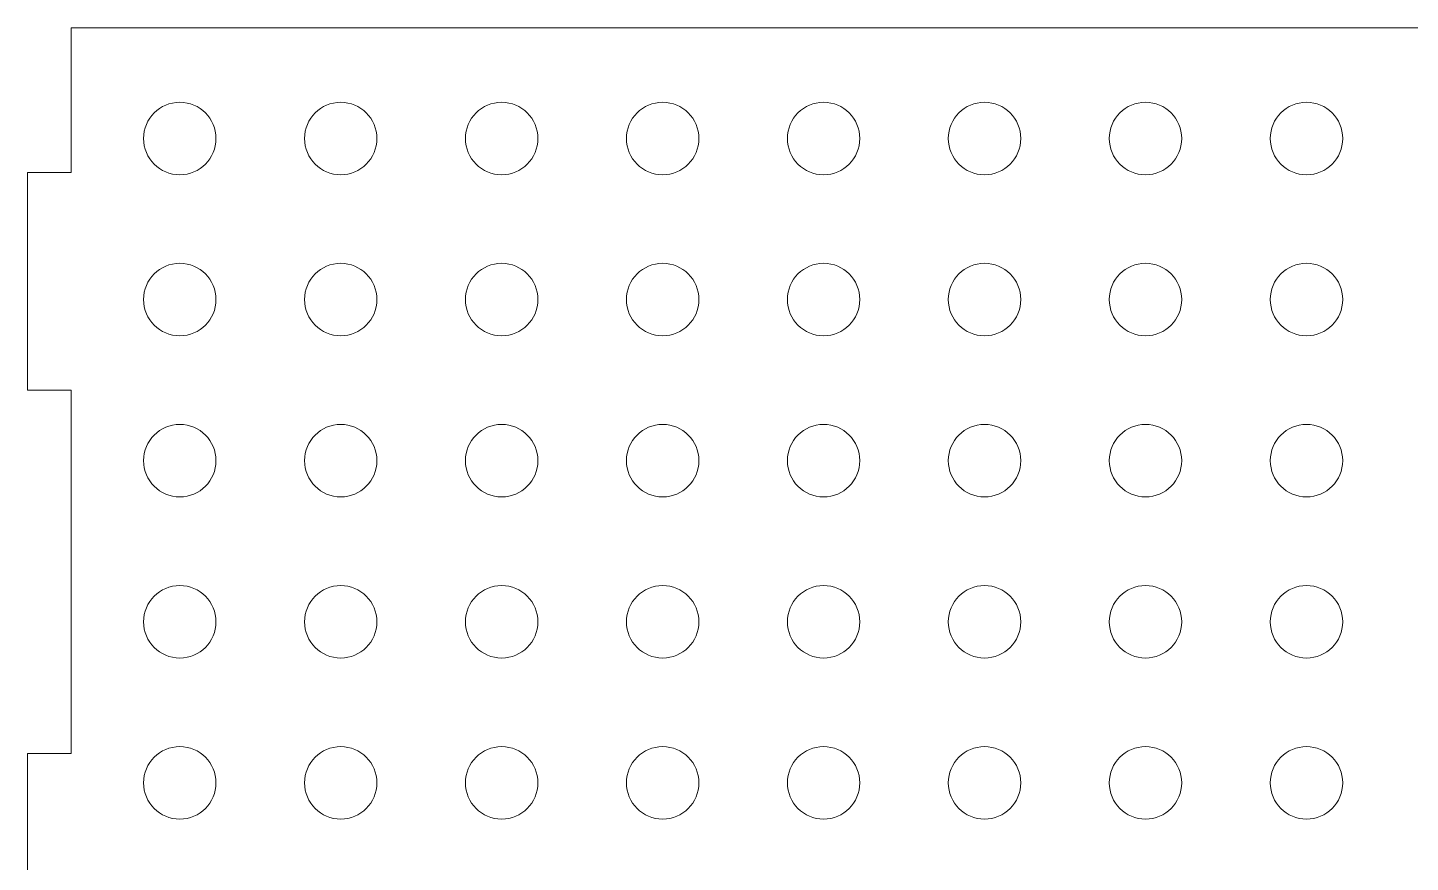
# Model space of a CAD drawing. Header units: millimetres. Extents: x 1 to 787, y -382 to -1.
# Drawn here: x 405 to 595.9, y -117.1 to -2 of the extents above; entities that cross this region are included whole.
import ezdxf

# ---------------------------------------------------------------- set-up
doc = ezdxf.new("R2010")
doc.units = ezdxf.units.MM
doc.header["$MEASUREMENT"] = 0
doc.layers.add('Layer 1', color=7, linetype='Continuous')

# ---------------------------------------------------------------- blocks, each defined once
blk = doc.blocks.new('block 256')
at = {"layer": 'Layer 1', "color": 7, "lineweight": 15, "true_color": 0xffffff}
blk.add_open_spline([(443.22, -61.73), (443.22, -58.97), (445.46, -56.73), (448.22, -56.73), (450.98, -56.73), (453.22, -58.97), (453.22, -61.73), (453.22, -64.5), (450.98, -66.73), (448.22, -66.73), (445.46, -66.73), (443.22, -64.5), (443.22, -61.73), (443.22, -61.73), (443.22, -61.73), (443.22, -61.73)], degree=3, knots=[0, 0, 0, 0, 1, 1, 1, 2, 2, 2, 3, 3, 3, 4, 4, 4, 5, 5, 5, 5], dxfattribs=at)
blk = doc.blocks.new('block 257')
at = {"layer": 'Layer 1', "color": 7, "lineweight": 15, "true_color": 0xffffff}
blk.add_open_spline([(443.22, -83.96), (443.22, -81.2), (445.46, -78.96), (448.22, -78.96), (450.98, -78.96), (453.22, -81.2), (453.22, -83.96), (453.22, -86.72), (450.98, -88.96), (448.22, -88.96), (445.46, -88.96), (443.22, -86.72), (443.22, -83.96), (443.22, -83.96), (443.22, -83.96), (443.22, -83.96)], degree=3, knots=[0, 0, 0, 0, 1, 1, 1, 2, 2, 2, 3, 3, 3, 4, 4, 4, 5, 5, 5, 5], dxfattribs=at)
blk = doc.blocks.new('block 258')
at = {"layer": 'Layer 1', "color": 7, "lineweight": 15, "true_color": 0xffffff}
blk.add_open_spline([(443.22, -106.18), (443.22, -103.42), (445.46, -101.18), (448.22, -101.18), (450.98, -101.18), (453.22, -103.42), (453.22, -106.18), (453.22, -108.94), (450.98, -111.18), (448.22, -111.18), (445.46, -111.18), (443.22, -108.94), (443.22, -106.18), (443.22, -106.18), (443.22, -106.18), (443.22, -106.18)], degree=3, knots=[0, 0, 0, 0, 1, 1, 1, 2, 2, 2, 3, 3, 3, 4, 4, 4, 5, 5, 5, 5], dxfattribs=at)
blk = doc.blocks.new('block 264')
at = {"layer": 'Layer 1', "color": 7, "lineweight": 15, "true_color": 0xffffff}
blk.add_open_spline([(443.22, -17.29), (443.22, -14.53), (445.46, -12.29), (448.22, -12.29), (450.98, -12.29), (453.22, -14.53), (453.22, -17.29), (453.22, -20.05), (450.98, -22.29), (448.22, -22.29), (445.46, -22.29), (443.22, -20.05), (443.22, -17.29), (443.22, -17.29), (443.22, -17.29), (443.22, -17.29)], degree=3, knots=[0, 0, 0, 0, 1, 1, 1, 2, 2, 2, 3, 3, 3, 4, 4, 4, 5, 5, 5, 5], dxfattribs=at)
blk = doc.blocks.new('block 265')
at = {"layer": 'Layer 1', "color": 7, "lineweight": 15, "true_color": 0xffffff}
blk.add_open_spline([(443.22, -39.51), (443.22, -36.75), (445.46, -34.51), (448.22, -34.51), (450.98, -34.51), (453.22, -36.75), (453.22, -39.51), (453.22, -42.27), (450.98, -44.51), (448.22, -44.51), (445.46, -44.51), (443.22, -42.27), (443.22, -39.51), (443.22, -39.51), (443.22, -39.51), (443.22, -39.51)], degree=3, knots=[0, 0, 0, 0, 1, 1, 1, 2, 2, 2, 3, 3, 3, 4, 4, 4, 5, 5, 5, 5], dxfattribs=at)
blk = doc.blocks.new('block 266')
at = {"layer": 'Layer 1', "color": 7, "lineweight": 15, "true_color": 0xffffff}
blk.add_open_spline([(421, -39.51), (421, -36.75), (423.24, -34.51), (426, -34.51), (428.76, -34.51), (431, -36.75), (431, -39.51), (431, -42.27), (428.76, -44.51), (426, -44.51), (423.24, -44.51), (421, -42.27), (421, -39.51), (421, -39.51), (421, -39.51), (421, -39.51)], degree=3, knots=[0, 0, 0, 0, 1, 1, 1, 2, 2, 2, 3, 3, 3, 4, 4, 4, 5, 5, 5, 5], dxfattribs=at)
blk = doc.blocks.new('block 267')
at = {"layer": 'Layer 1', "color": 7, "lineweight": 15, "true_color": 0xffffff}
blk.add_open_spline([(421, -17.29), (421, -14.53), (423.24, -12.29), (426, -12.29), (428.76, -12.29), (431, -14.53), (431, -17.29), (431, -20.05), (428.76, -22.29), (426, -22.29), (423.24, -22.29), (421, -20.05), (421, -17.29), (421, -17.29), (421, -17.29), (421, -17.29)], degree=3, knots=[0, 0, 0, 0, 1, 1, 1, 2, 2, 2, 3, 3, 3, 4, 4, 4, 5, 5, 5, 5], dxfattribs=at)
blk = doc.blocks.new('block 268')
at = {"layer": 'Layer 1', "color": 7, "lineweight": 15, "true_color": 0xffffff}
blk.add_lwpolyline([(411, -2), (411, -22)], dxfattribs=at)
blk = doc.blocks.new('block 269')
at = {"layer": 'Layer 1', "color": 7, "lineweight": 15, "true_color": 0xffffff}
blk.add_lwpolyline([(411, -22), (405, -22)], dxfattribs=at)
blk = doc.blocks.new('block 270')
at = {"layer": 'Layer 1', "color": 7, "lineweight": 15, "true_color": 0xffffff}
blk.add_lwpolyline([(405, -22), (405, -52)], dxfattribs=at)
blk = doc.blocks.new('block 271')
at = {"layer": 'Layer 1', "color": 7, "lineweight": 15, "true_color": 0xffffff}
blk.add_lwpolyline([(405, -52), (411, -52)], dxfattribs=at)
blk = doc.blocks.new('block 272')
at = {"layer": 'Layer 1', "color": 7, "lineweight": 15, "true_color": 0xffffff}
blk.add_lwpolyline([(411, -52), (411, -102.14)], dxfattribs=at)
blk = doc.blocks.new('block 273')
at = {"layer": 'Layer 1', "color": 7, "lineweight": 15, "true_color": 0xffffff}
blk.add_lwpolyline([(411, -102.14), (405, -102.14)], dxfattribs=at)
blk = doc.blocks.new('block 274')
at = {"layer": 'Layer 1', "color": 7, "lineweight": 15, "true_color": 0xffffff}
blk.add_lwpolyline([(405, -102.14), (405, -132.14)], dxfattribs=at)
blk = doc.blocks.new('block 295')
at = {"layer": 'Layer 1', "color": 7, "lineweight": 15, "true_color": 0xffffff}
blk.add_lwpolyline([(641, -2), (411, -2)], dxfattribs=at)
blk = doc.blocks.new('block 296')
at = {"layer": 'Layer 1', "color": 7, "lineweight": 15, "true_color": 0xffffff}
blk.add_open_spline([(421, -61.73), (421, -58.97), (423.24, -56.73), (426, -56.73), (428.76, -56.73), (431, -58.97), (431, -61.73), (431, -64.5), (428.76, -66.73), (426, -66.73), (423.24, -66.73), (421, -64.5), (421, -61.73), (421, -61.73), (421, -61.73), (421, -61.73)], degree=3, knots=[0, 0, 0, 0, 1, 1, 1, 2, 2, 2, 3, 3, 3, 4, 4, 4, 5, 5, 5, 5], dxfattribs=at)
blk = doc.blocks.new('block 297')
at = {"layer": 'Layer 1', "color": 7, "lineweight": 15, "true_color": 0xffffff}
blk.add_open_spline([(421, -83.96), (421, -81.2), (423.24, -78.96), (426, -78.96), (428.76, -78.96), (431, -81.2), (431, -83.96), (431, -86.72), (428.76, -88.96), (426, -88.96), (423.24, -88.96), (421, -86.72), (421, -83.96), (421, -83.96), (421, -83.96), (421, -83.96)], degree=3, knots=[0, 0, 0, 0, 1, 1, 1, 2, 2, 2, 3, 3, 3, 4, 4, 4, 5, 5, 5, 5], dxfattribs=at)
blk = doc.blocks.new('block 298')
at = {"layer": 'Layer 1', "color": 7, "lineweight": 15, "true_color": 0xffffff}
blk.add_open_spline([(421, -106.18), (421, -103.42), (423.24, -101.18), (426, -101.18), (428.76, -101.18), (431, -103.42), (431, -106.18), (431, -108.94), (428.76, -111.18), (426, -111.18), (423.24, -111.18), (421, -108.94), (421, -106.18), (421, -106.18), (421, -106.18), (421, -106.18)], degree=3, knots=[0, 0, 0, 0, 1, 1, 1, 2, 2, 2, 3, 3, 3, 4, 4, 4, 5, 5, 5, 5], dxfattribs=at)
blk = doc.blocks.new('block 304')
at = {"layer": 'Layer 1', "color": 7, "lineweight": 15, "true_color": 0xffffff}
blk.add_open_spline([(465.44, -39.51), (465.44, -36.75), (467.68, -34.51), (470.44, -34.51), (473.21, -34.51), (475.44, -36.75), (475.44, -39.51), (475.44, -42.27), (473.21, -44.51), (470.44, -44.51), (467.68, -44.51), (465.44, -42.27), (465.44, -39.51), (465.44, -39.51), (465.44, -39.51), (465.44, -39.51)], degree=3, knots=[0, 0, 0, 0, 1, 1, 1, 2, 2, 2, 3, 3, 3, 4, 4, 4, 5, 5, 5, 5], dxfattribs=at)
blk = doc.blocks.new('block 305')
at = {"layer": 'Layer 1', "color": 7, "lineweight": 15, "true_color": 0xffffff}
blk.add_open_spline([(487.67, -39.51), (487.67, -36.75), (489.91, -34.51), (492.67, -34.51), (495.43, -34.51), (497.67, -36.75), (497.67, -39.51), (497.67, -42.27), (495.43, -44.51), (492.67, -44.51), (489.91, -44.51), (487.67, -42.27), (487.67, -39.51), (487.67, -39.51), (487.67, -39.51), (487.67, -39.51)], degree=3, knots=[0, 0, 0, 0, 1, 1, 1, 2, 2, 2, 3, 3, 3, 4, 4, 4, 5, 5, 5, 5], dxfattribs=at)
blk = doc.blocks.new('block 306')
at = {"layer": 'Layer 1', "color": 7, "lineweight": 15, "true_color": 0xffffff}
blk.add_open_spline([(509.89, -39.51), (509.89, -36.75), (512.13, -34.51), (514.89, -34.51), (517.65, -34.51), (519.89, -36.75), (519.89, -39.51), (519.89, -42.27), (517.65, -44.51), (514.89, -44.51), (512.13, -44.51), (509.89, -42.27), (509.89, -39.51), (509.89, -39.51), (509.89, -39.51), (509.89, -39.51)], degree=3, knots=[0, 0, 0, 0, 1, 1, 1, 2, 2, 2, 3, 3, 3, 4, 4, 4, 5, 5, 5, 5], dxfattribs=at)
blk = doc.blocks.new('block 307')
at = {"layer": 'Layer 1', "color": 7, "lineweight": 15, "true_color": 0xffffff}
blk.add_open_spline([(532.11, -39.51), (532.11, -36.75), (534.35, -34.51), (537.11, -34.51), (539.87, -34.51), (542.11, -36.75), (542.11, -39.51), (542.11, -42.27), (539.87, -44.51), (537.11, -44.51), (534.35, -44.51), (532.11, -42.27), (532.11, -39.51), (532.11, -39.51), (532.11, -39.51), (532.11, -39.51)], degree=3, knots=[0, 0, 0, 0, 1, 1, 1, 2, 2, 2, 3, 3, 3, 4, 4, 4, 5, 5, 5, 5], dxfattribs=at)
blk = doc.blocks.new('block 308')
at = {"layer": 'Layer 1', "color": 7, "lineweight": 15, "true_color": 0xffffff}
blk.add_open_spline([(554.33, -39.51), (554.33, -36.75), (556.57, -34.51), (559.33, -34.51), (562.09, -34.51), (564.33, -36.75), (564.33, -39.51), (564.33, -42.27), (562.09, -44.51), (559.33, -44.51), (556.57, -44.51), (554.33, -42.27), (554.33, -39.51), (554.33, -39.51), (554.33, -39.51), (554.33, -39.51)], degree=3, knots=[0, 0, 0, 0, 1, 1, 1, 2, 2, 2, 3, 3, 3, 4, 4, 4, 5, 5, 5, 5], dxfattribs=at)
blk = doc.blocks.new('block 309')
at = {"layer": 'Layer 1', "color": 7, "lineweight": 15, "true_color": 0xffffff}
blk.add_open_spline([(576.56, -39.51), (576.56, -36.75), (578.79, -34.51), (581.56, -34.51), (584.32, -34.51), (586.56, -36.75), (586.56, -39.51), (586.56, -42.27), (584.32, -44.51), (581.56, -44.51), (578.79, -44.51), (576.56, -42.27), (576.56, -39.51), (576.56, -39.51), (576.56, -39.51), (576.56, -39.51)], degree=3, knots=[0, 0, 0, 0, 1, 1, 1, 2, 2, 2, 3, 3, 3, 4, 4, 4, 5, 5, 5, 5], dxfattribs=at)
blk = doc.blocks.new('block 312')
at = {"layer": 'Layer 1', "color": 7, "lineweight": 15, "true_color": 0xffffff}
blk.add_open_spline([(465.44, -17.29), (465.44, -14.53), (467.68, -12.29), (470.44, -12.29), (473.21, -12.29), (475.44, -14.53), (475.44, -17.29), (475.44, -20.05), (473.21, -22.29), (470.44, -22.29), (467.68, -22.29), (465.44, -20.05), (465.44, -17.29), (465.44, -17.29), (465.44, -17.29), (465.44, -17.29)], degree=3, knots=[0, 0, 0, 0, 1, 1, 1, 2, 2, 2, 3, 3, 3, 4, 4, 4, 5, 5, 5, 5], dxfattribs=at)
blk = doc.blocks.new('block 313')
at = {"layer": 'Layer 1', "color": 7, "lineweight": 15, "true_color": 0xffffff}
blk.add_open_spline([(487.67, -17.29), (487.67, -14.53), (489.91, -12.29), (492.67, -12.29), (495.43, -12.29), (497.67, -14.53), (497.67, -17.29), (497.67, -20.05), (495.43, -22.29), (492.67, -22.29), (489.91, -22.29), (487.67, -20.05), (487.67, -17.29), (487.67, -17.29), (487.67, -17.29), (487.67, -17.29)], degree=3, knots=[0, 0, 0, 0, 1, 1, 1, 2, 2, 2, 3, 3, 3, 4, 4, 4, 5, 5, 5, 5], dxfattribs=at)
blk = doc.blocks.new('block 314')
at = {"layer": 'Layer 1', "color": 7, "lineweight": 15, "true_color": 0xffffff}
blk.add_open_spline([(509.89, -17.29), (509.89, -14.53), (512.13, -12.29), (514.89, -12.29), (517.65, -12.29), (519.89, -14.53), (519.89, -17.29), (519.89, -20.05), (517.65, -22.29), (514.89, -22.29), (512.13, -22.29), (509.89, -20.05), (509.89, -17.29), (509.89, -17.29), (509.89, -17.29), (509.89, -17.29)], degree=3, knots=[0, 0, 0, 0, 1, 1, 1, 2, 2, 2, 3, 3, 3, 4, 4, 4, 5, 5, 5, 5], dxfattribs=at)
blk = doc.blocks.new('block 315')
at = {"layer": 'Layer 1', "color": 7, "lineweight": 15, "true_color": 0xffffff}
blk.add_open_spline([(532.11, -17.29), (532.11, -14.53), (534.35, -12.29), (537.11, -12.29), (539.87, -12.29), (542.11, -14.53), (542.11, -17.29), (542.11, -20.05), (539.87, -22.29), (537.11, -22.29), (534.35, -22.29), (532.11, -20.05), (532.11, -17.29), (532.11, -17.29), (532.11, -17.29), (532.11, -17.29)], degree=3, knots=[0, 0, 0, 0, 1, 1, 1, 2, 2, 2, 3, 3, 3, 4, 4, 4, 5, 5, 5, 5], dxfattribs=at)
blk = doc.blocks.new('block 316')
at = {"layer": 'Layer 1', "color": 7, "lineweight": 15, "true_color": 0xffffff}
blk.add_open_spline([(554.33, -17.29), (554.33, -14.53), (556.57, -12.29), (559.33, -12.29), (562.09, -12.29), (564.33, -14.53), (564.33, -17.29), (564.33, -20.05), (562.09, -22.29), (559.33, -22.29), (556.57, -22.29), (554.33, -20.05), (554.33, -17.29), (554.33, -17.29), (554.33, -17.29), (554.33, -17.29)], degree=3, knots=[0, 0, 0, 0, 1, 1, 1, 2, 2, 2, 3, 3, 3, 4, 4, 4, 5, 5, 5, 5], dxfattribs=at)
blk = doc.blocks.new('block 317')
at = {"layer": 'Layer 1', "color": 7, "lineweight": 15, "true_color": 0xffffff}
blk.add_open_spline([(576.56, -17.29), (576.56, -14.53), (578.79, -12.29), (581.56, -12.29), (584.32, -12.29), (586.56, -14.53), (586.56, -17.29), (586.56, -20.05), (584.32, -22.29), (581.56, -22.29), (578.79, -22.29), (576.56, -20.05), (576.56, -17.29), (576.56, -17.29), (576.56, -17.29), (576.56, -17.29)], degree=3, knots=[0, 0, 0, 0, 1, 1, 1, 2, 2, 2, 3, 3, 3, 4, 4, 4, 5, 5, 5, 5], dxfattribs=at)
blk = doc.blocks.new('block 360')
at = {"layer": 'Layer 1', "color": 7, "lineweight": 15, "true_color": 0xffffff}
blk.add_open_spline([(465.44, -106.18), (465.44, -103.42), (467.68, -101.18), (470.44, -101.18), (473.21, -101.18), (475.44, -103.42), (475.44, -106.18), (475.44, -108.94), (473.21, -111.18), (470.44, -111.18), (467.68, -111.18), (465.44, -108.94), (465.44, -106.18), (465.44, -106.18), (465.44, -106.18), (465.44, -106.18)], degree=3, knots=[0, 0, 0, 0, 1, 1, 1, 2, 2, 2, 3, 3, 3, 4, 4, 4, 5, 5, 5, 5], dxfattribs=at)
blk = doc.blocks.new('block 361')
at = {"layer": 'Layer 1', "color": 7, "lineweight": 15, "true_color": 0xffffff}
blk.add_open_spline([(487.67, -106.18), (487.67, -103.42), (489.91, -101.18), (492.67, -101.18), (495.43, -101.18), (497.67, -103.42), (497.67, -106.18), (497.67, -108.94), (495.43, -111.18), (492.67, -111.18), (489.91, -111.18), (487.67, -108.94), (487.67, -106.18), (487.67, -106.18), (487.67, -106.18), (487.67, -106.18)], degree=3, knots=[0, 0, 0, 0, 1, 1, 1, 2, 2, 2, 3, 3, 3, 4, 4, 4, 5, 5, 5, 5], dxfattribs=at)
blk = doc.blocks.new('block 362')
at = {"layer": 'Layer 1', "color": 7, "lineweight": 15, "true_color": 0xffffff}
blk.add_open_spline([(509.89, -106.18), (509.89, -103.42), (512.13, -101.18), (514.89, -101.18), (517.65, -101.18), (519.89, -103.42), (519.89, -106.18), (519.89, -108.94), (517.65, -111.18), (514.89, -111.18), (512.13, -111.18), (509.89, -108.94), (509.89, -106.18), (509.89, -106.18), (509.89, -106.18), (509.89, -106.18)], degree=3, knots=[0, 0, 0, 0, 1, 1, 1, 2, 2, 2, 3, 3, 3, 4, 4, 4, 5, 5, 5, 5], dxfattribs=at)
blk = doc.blocks.new('block 363')
at = {"layer": 'Layer 1', "color": 7, "lineweight": 15, "true_color": 0xffffff}
blk.add_open_spline([(532.11, -106.18), (532.11, -103.42), (534.35, -101.18), (537.11, -101.18), (539.87, -101.18), (542.11, -103.42), (542.11, -106.18), (542.11, -108.94), (539.87, -111.18), (537.11, -111.18), (534.35, -111.18), (532.11, -108.94), (532.11, -106.18), (532.11, -106.18), (532.11, -106.18), (532.11, -106.18)], degree=3, knots=[0, 0, 0, 0, 1, 1, 1, 2, 2, 2, 3, 3, 3, 4, 4, 4, 5, 5, 5, 5], dxfattribs=at)
blk = doc.blocks.new('block 364')
at = {"layer": 'Layer 1', "color": 7, "lineweight": 15, "true_color": 0xffffff}
blk.add_open_spline([(554.33, -106.18), (554.33, -103.42), (556.57, -101.18), (559.33, -101.18), (562.09, -101.18), (564.33, -103.42), (564.33, -106.18), (564.33, -108.94), (562.09, -111.18), (559.33, -111.18), (556.57, -111.18), (554.33, -108.94), (554.33, -106.18), (554.33, -106.18), (554.33, -106.18), (554.33, -106.18)], degree=3, knots=[0, 0, 0, 0, 1, 1, 1, 2, 2, 2, 3, 3, 3, 4, 4, 4, 5, 5, 5, 5], dxfattribs=at)
blk = doc.blocks.new('block 365')
at = {"layer": 'Layer 1', "color": 7, "lineweight": 15, "true_color": 0xffffff}
blk.add_open_spline([(576.56, -106.18), (576.56, -103.42), (578.79, -101.18), (581.56, -101.18), (584.32, -101.18), (586.56, -103.42), (586.56, -106.18), (586.56, -108.94), (584.32, -111.18), (581.56, -111.18), (578.79, -111.18), (576.56, -108.94), (576.56, -106.18), (576.56, -106.18), (576.56, -106.18), (576.56, -106.18)], degree=3, knots=[0, 0, 0, 0, 1, 1, 1, 2, 2, 2, 3, 3, 3, 4, 4, 4, 5, 5, 5, 5], dxfattribs=at)
blk = doc.blocks.new('block 368')
at = {"layer": 'Layer 1', "color": 7, "lineweight": 15, "true_color": 0xffffff}
blk.add_open_spline([(465.44, -83.96), (465.44, -81.2), (467.68, -78.96), (470.44, -78.96), (473.21, -78.96), (475.44, -81.2), (475.44, -83.96), (475.44, -86.72), (473.21, -88.96), (470.44, -88.96), (467.68, -88.96), (465.44, -86.72), (465.44, -83.96), (465.44, -83.96), (465.44, -83.96), (465.44, -83.96)], degree=3, knots=[0, 0, 0, 0, 1, 1, 1, 2, 2, 2, 3, 3, 3, 4, 4, 4, 5, 5, 5, 5], dxfattribs=at)
blk = doc.blocks.new('block 369')
at = {"layer": 'Layer 1', "color": 7, "lineweight": 15, "true_color": 0xffffff}
blk.add_open_spline([(487.67, -83.96), (487.67, -81.2), (489.91, -78.96), (492.67, -78.96), (495.43, -78.96), (497.67, -81.2), (497.67, -83.96), (497.67, -86.72), (495.43, -88.96), (492.67, -88.96), (489.91, -88.96), (487.67, -86.72), (487.67, -83.96), (487.67, -83.96), (487.67, -83.96), (487.67, -83.96)], degree=3, knots=[0, 0, 0, 0, 1, 1, 1, 2, 2, 2, 3, 3, 3, 4, 4, 4, 5, 5, 5, 5], dxfattribs=at)
blk = doc.blocks.new('block 370')
at = {"layer": 'Layer 1', "color": 7, "lineweight": 15, "true_color": 0xffffff}
blk.add_open_spline([(509.89, -83.96), (509.89, -81.2), (512.13, -78.96), (514.89, -78.96), (517.65, -78.96), (519.89, -81.2), (519.89, -83.96), (519.89, -86.72), (517.65, -88.96), (514.89, -88.96), (512.13, -88.96), (509.89, -86.72), (509.89, -83.96), (509.89, -83.96), (509.89, -83.96), (509.89, -83.96)], degree=3, knots=[0, 0, 0, 0, 1, 1, 1, 2, 2, 2, 3, 3, 3, 4, 4, 4, 5, 5, 5, 5], dxfattribs=at)
blk = doc.blocks.new('block 371')
at = {"layer": 'Layer 1', "color": 7, "lineweight": 15, "true_color": 0xffffff}
blk.add_open_spline([(532.11, -83.96), (532.11, -81.2), (534.35, -78.96), (537.11, -78.96), (539.87, -78.96), (542.11, -81.2), (542.11, -83.96), (542.11, -86.72), (539.87, -88.96), (537.11, -88.96), (534.35, -88.96), (532.11, -86.72), (532.11, -83.96), (532.11, -83.96), (532.11, -83.96), (532.11, -83.96)], degree=3, knots=[0, 0, 0, 0, 1, 1, 1, 2, 2, 2, 3, 3, 3, 4, 4, 4, 5, 5, 5, 5], dxfattribs=at)
blk = doc.blocks.new('block 372')
at = {"layer": 'Layer 1', "color": 7, "lineweight": 15, "true_color": 0xffffff}
blk.add_open_spline([(554.33, -83.96), (554.33, -81.2), (556.57, -78.96), (559.33, -78.96), (562.09, -78.96), (564.33, -81.2), (564.33, -83.96), (564.33, -86.72), (562.09, -88.96), (559.33, -88.96), (556.57, -88.96), (554.33, -86.72), (554.33, -83.96), (554.33, -83.96), (554.33, -83.96), (554.33, -83.96)], degree=3, knots=[0, 0, 0, 0, 1, 1, 1, 2, 2, 2, 3, 3, 3, 4, 4, 4, 5, 5, 5, 5], dxfattribs=at)
blk = doc.blocks.new('block 373')
at = {"layer": 'Layer 1', "color": 7, "lineweight": 15, "true_color": 0xffffff}
blk.add_open_spline([(576.56, -83.96), (576.56, -81.2), (578.79, -78.96), (581.56, -78.96), (584.32, -78.96), (586.56, -81.2), (586.56, -83.96), (586.56, -86.72), (584.32, -88.96), (581.56, -88.96), (578.79, -88.96), (576.56, -86.72), (576.56, -83.96), (576.56, -83.96), (576.56, -83.96), (576.56, -83.96)], degree=3, knots=[0, 0, 0, 0, 1, 1, 1, 2, 2, 2, 3, 3, 3, 4, 4, 4, 5, 5, 5, 5], dxfattribs=at)
blk = doc.blocks.new('block 376')
at = {"layer": 'Layer 1', "color": 7, "lineweight": 15, "true_color": 0xffffff}
blk.add_open_spline([(465.44, -61.73), (465.44, -58.97), (467.68, -56.73), (470.44, -56.73), (473.21, -56.73), (475.44, -58.97), (475.44, -61.73), (475.44, -64.5), (473.21, -66.73), (470.44, -66.73), (467.68, -66.73), (465.44, -64.5), (465.44, -61.73), (465.44, -61.73), (465.44, -61.73), (465.44, -61.73)], degree=3, knots=[0, 0, 0, 0, 1, 1, 1, 2, 2, 2, 3, 3, 3, 4, 4, 4, 5, 5, 5, 5], dxfattribs=at)
blk = doc.blocks.new('block 377')
at = {"layer": 'Layer 1', "color": 7, "lineweight": 15, "true_color": 0xffffff}
blk.add_open_spline([(487.67, -61.73), (487.67, -58.97), (489.91, -56.73), (492.67, -56.73), (495.43, -56.73), (497.67, -58.97), (497.67, -61.73), (497.67, -64.5), (495.43, -66.73), (492.67, -66.73), (489.91, -66.73), (487.67, -64.5), (487.67, -61.73), (487.67, -61.73), (487.67, -61.73), (487.67, -61.73)], degree=3, knots=[0, 0, 0, 0, 1, 1, 1, 2, 2, 2, 3, 3, 3, 4, 4, 4, 5, 5, 5, 5], dxfattribs=at)
blk = doc.blocks.new('block 378')
at = {"layer": 'Layer 1', "color": 7, "lineweight": 15, "true_color": 0xffffff}
blk.add_open_spline([(509.89, -61.73), (509.89, -58.97), (512.13, -56.73), (514.89, -56.73), (517.65, -56.73), (519.89, -58.97), (519.89, -61.73), (519.89, -64.5), (517.65, -66.73), (514.89, -66.73), (512.13, -66.73), (509.89, -64.5), (509.89, -61.73), (509.89, -61.73), (509.89, -61.73), (509.89, -61.73)], degree=3, knots=[0, 0, 0, 0, 1, 1, 1, 2, 2, 2, 3, 3, 3, 4, 4, 4, 5, 5, 5, 5], dxfattribs=at)
blk = doc.blocks.new('block 379')
at = {"layer": 'Layer 1', "color": 7, "lineweight": 15, "true_color": 0xffffff}
blk.add_open_spline([(532.11, -61.73), (532.11, -58.97), (534.35, -56.73), (537.11, -56.73), (539.87, -56.73), (542.11, -58.97), (542.11, -61.73), (542.11, -64.5), (539.87, -66.73), (537.11, -66.73), (534.35, -66.73), (532.11, -64.5), (532.11, -61.73), (532.11, -61.73), (532.11, -61.73), (532.11, -61.73)], degree=3, knots=[0, 0, 0, 0, 1, 1, 1, 2, 2, 2, 3, 3, 3, 4, 4, 4, 5, 5, 5, 5], dxfattribs=at)
blk = doc.blocks.new('block 380')
at = {"layer": 'Layer 1', "color": 7, "lineweight": 15, "true_color": 0xffffff}
blk.add_open_spline([(554.33, -61.73), (554.33, -58.97), (556.57, -56.73), (559.33, -56.73), (562.09, -56.73), (564.33, -58.97), (564.33, -61.73), (564.33, -64.5), (562.09, -66.73), (559.33, -66.73), (556.57, -66.73), (554.33, -64.5), (554.33, -61.73), (554.33, -61.73), (554.33, -61.73), (554.33, -61.73)], degree=3, knots=[0, 0, 0, 0, 1, 1, 1, 2, 2, 2, 3, 3, 3, 4, 4, 4, 5, 5, 5, 5], dxfattribs=at)
blk = doc.blocks.new('block 381')
at = {"layer": 'Layer 1', "color": 7, "lineweight": 15, "true_color": 0xffffff}
blk.add_open_spline([(576.56, -61.73), (576.56, -58.97), (578.79, -56.73), (581.56, -56.73), (584.32, -56.73), (586.56, -58.97), (586.56, -61.73), (586.56, -64.5), (584.32, -66.73), (581.56, -66.73), (578.79, -66.73), (576.56, -64.5), (576.56, -61.73), (576.56, -61.73), (576.56, -61.73), (576.56, -61.73)], degree=3, knots=[0, 0, 0, 0, 1, 1, 1, 2, 2, 2, 3, 3, 3, 4, 4, 4, 5, 5, 5, 5], dxfattribs=at)
blk = doc.blocks.new('block 255')
at = {"layer": 'Layer 1'}
for name in ['block 268', 'block 295', 'block 267', 'block 264', 'block 312', 'block 313', 'block 314', 'block 315', 'block 316', 'block 317', 'block 269', 'block 270', 'block 266', 'block 265', 'block 304', 'block 305', 'block 306', 'block 307', 'block 308', 'block 309', 'block 271', 'block 272', 'block 296', 'block 256', 'block 376', 'block 377', 'block 378', 'block 379', 'block 380', 'block 381', 'block 297', 'block 257', 'block 368', 'block 369', 'block 370', 'block 371', 'block 372', 'block 373', 'block 273', 'block 274', 'block 298', 'block 258', 'block 360', 'block 361', 'block 362', 'block 363', 'block 364', 'block 365']:
    blk.add_blockref(name, (0, 0), dxfattribs=at)

msp = doc.modelspace()

# ---------------------------------------------------------------- block references
at = {"layer": 'Layer 1'}
msp.add_blockref('block 255', (0, 0), dxfattribs=at)

doc.saveas('drawing.dxf')
